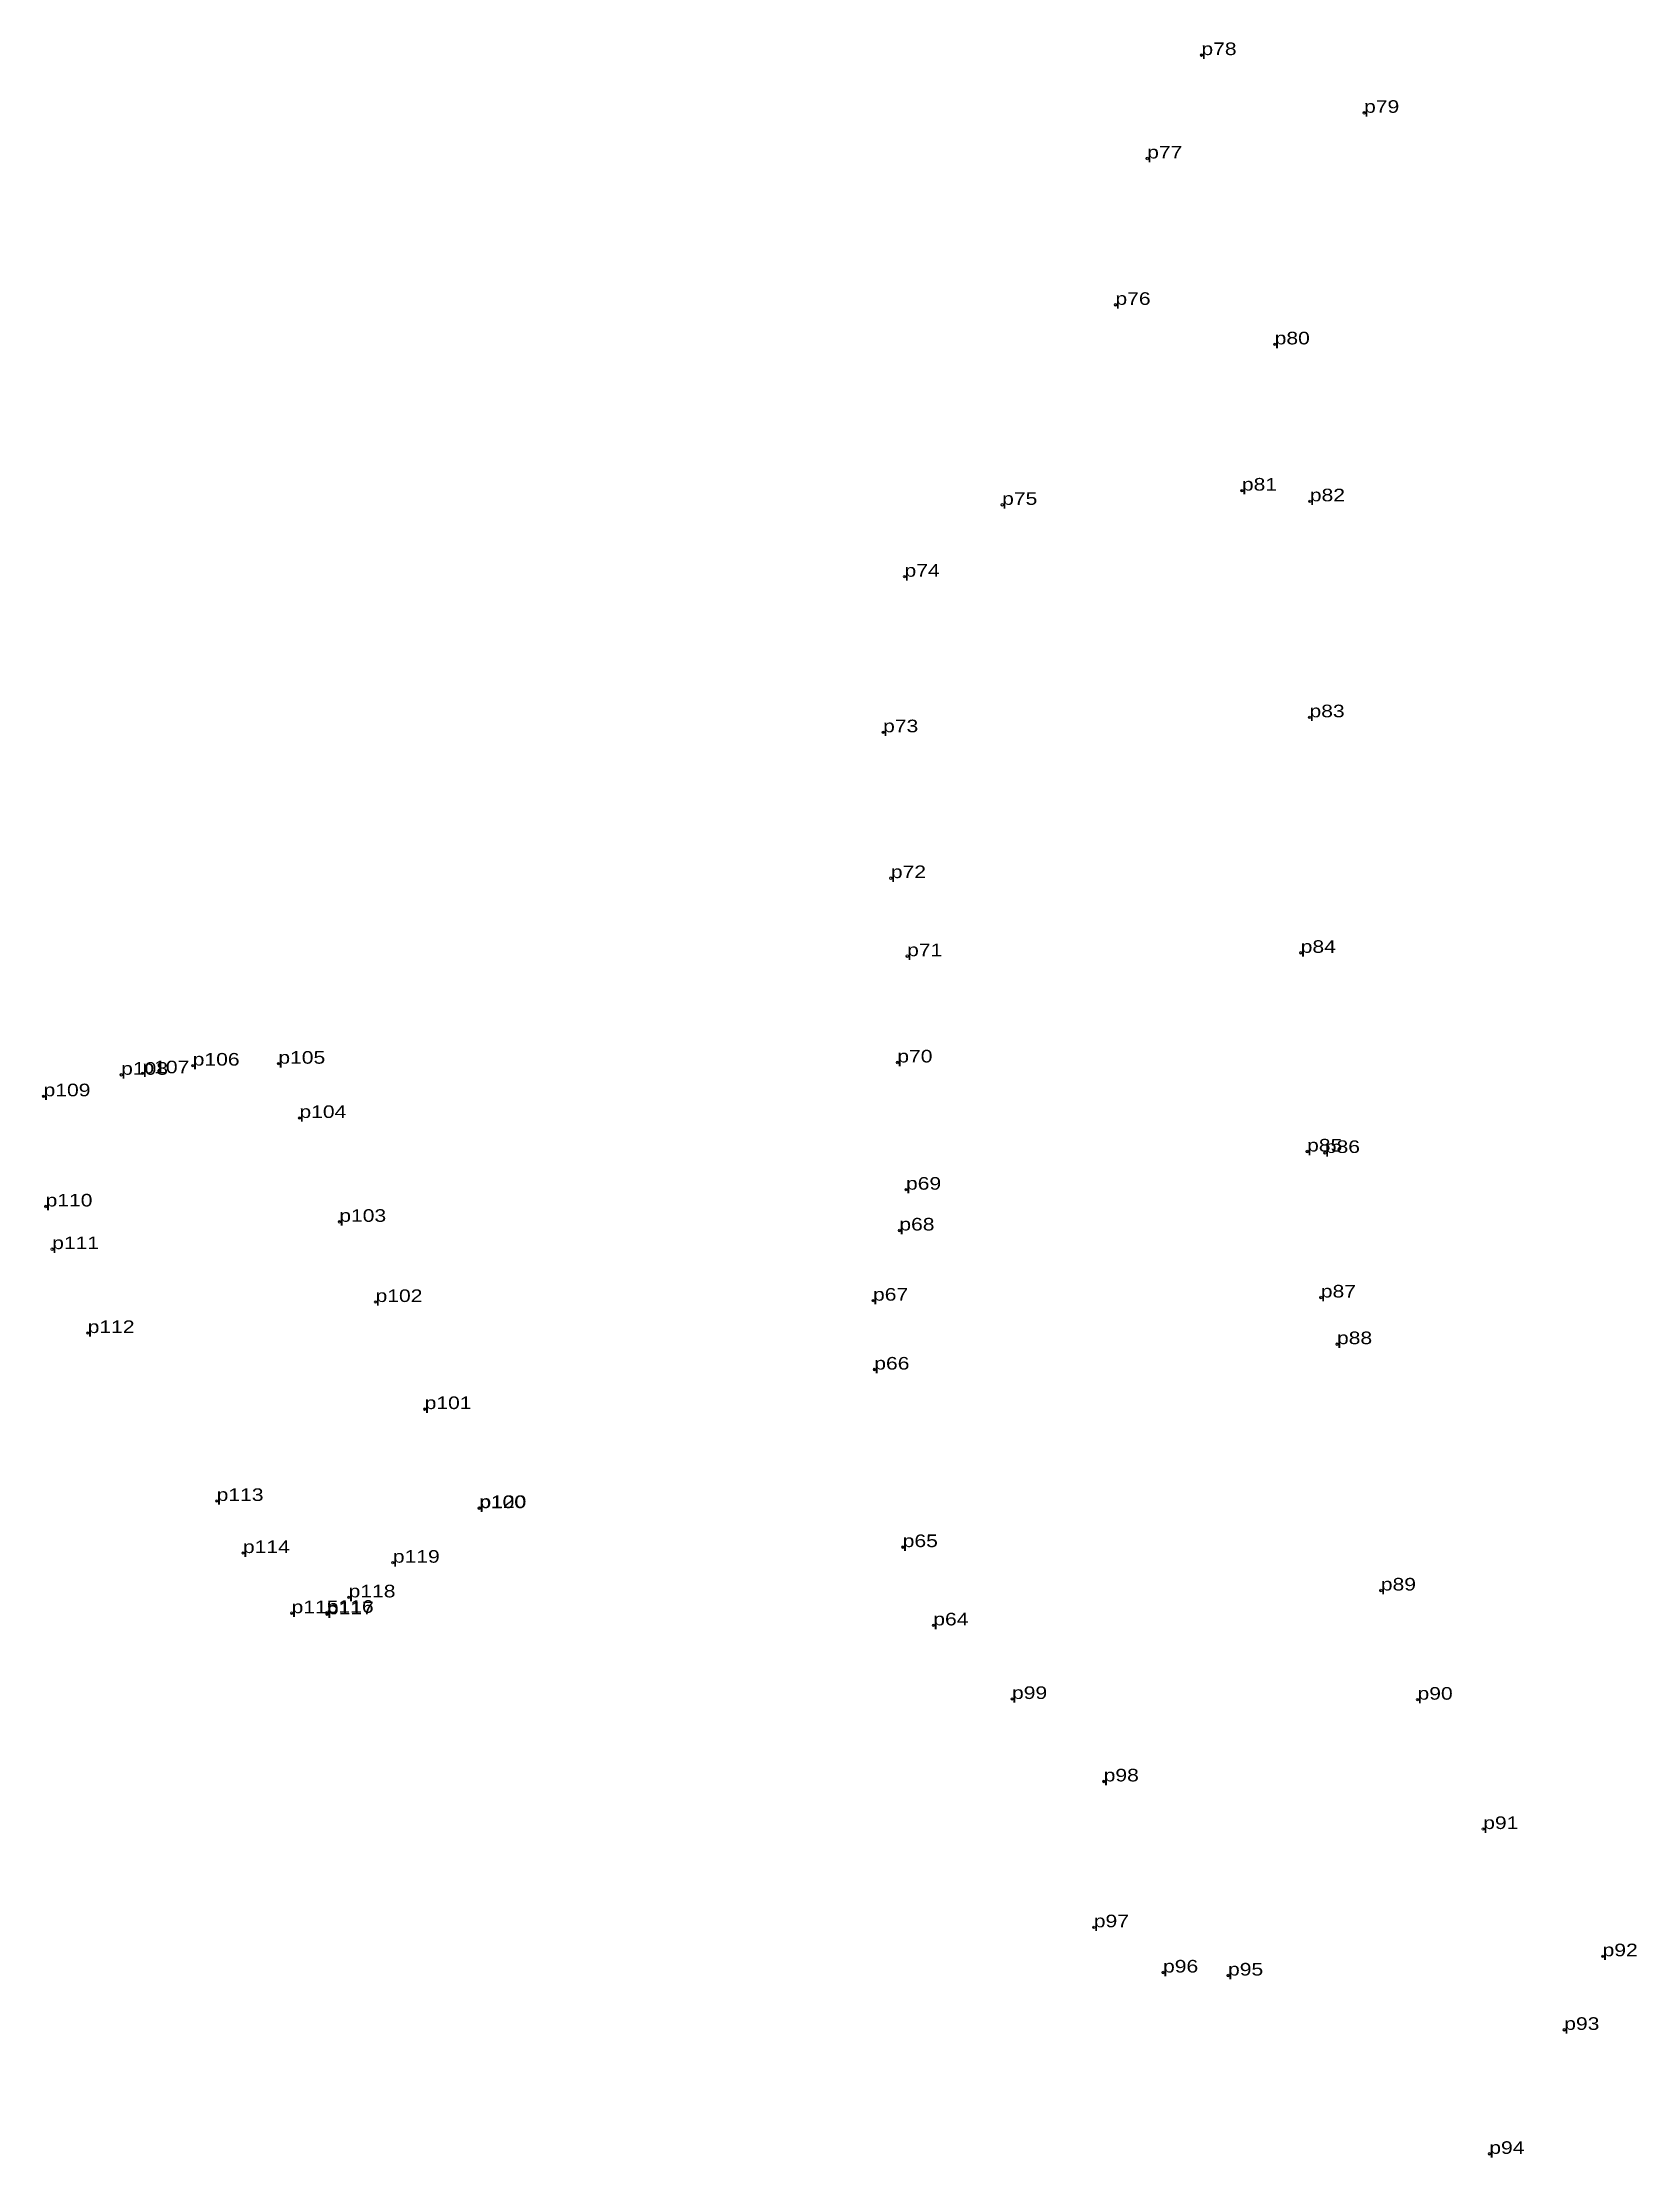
# Model space of a CAD drawing. Header units: metres. Extents: x 532174 to 552144, y 1836538 to 1851588.
# Drawn here: x 536675.5 to 536903.2, y 1851285.7 to 1851587.8 of the extents above.
import ezdxf

# ---------------------------------------------------------------- set-up
doc = ezdxf.new("R2010")
doc.units = ezdxf.units.M
doc.header["$LTSCALE"] = 0.72
doc.header["$PDMODE"] = 32
doc.header["$PDSIZE"] = 0.36
doc.layers.add('12', color=7, linetype='Continuous')
doc.layers.add('7', color=7, linetype='Continuous', lineweight=13)

msp = doc.modelspace()

# ---------------------------------------------------------------- linework, layer by layer
at = {"layer": '7'}
for p in [(536841.01, 1851585.97), (536864.24, 1851577.73), (536833.26, 1851571.21), (536828.73, 1851550.3), (536851.47, 1851544.66), (536846.79, 1851523.78), (536856.49, 1851522.25), (536812.55, 1851521.74), (536798.61, 1851511.48), (536795.55, 1851489.27), (536856.44, 1851491.41), (536796.66, 1851468.44), (536798.98, 1851457.29), (536855.19, 1851457.77), (536696.96, 1851441.67), (536709.19, 1851441.94), (536797.58, 1851442.12), (536686.74, 1851440.36), (536689.78, 1851440.57), (536675.66, 1851437.29), (536712.2, 1851434.19), (536856.1, 1851429.4), (536858.63, 1851429.19), (536798.82, 1851423.95), (536675.95, 1851421.55), (536717.89, 1851419.36), (536797.87, 1851418.12), (536676.89, 1851415.46), (536723.07, 1851407.91), (536794.11, 1851408.1), (536858.06, 1851408.55), (536681.96, 1851403.48), (536860.37, 1851401.89), (536794.29, 1851398.26), (536730.08, 1851392.62), (536700.38, 1851379.5), (536737.86, 1851378.47), (536737.91, 1851378.5), (536704.13, 1851372.06), (536798.35, 1851372.91), (536725.54, 1851370.68), (536719.22, 1851365.73), (536866.63, 1851366.71), (536711.08, 1851363.47), (536716.1, 1851363.53), (536716.13, 1851363.31), (536802.72, 1851361.73), (536813.96, 1851351.22), (536871.87, 1851351.12), (536827.05, 1851339.45), (536881.25, 1851332.65), (536825.64, 1851318.62), (536898.3, 1851314.48), (536835.53, 1851312.16), (536844.81, 1851311.73), (536892.82, 1851303.97), (536882.12, 1851286.26)]:
    msp.add_point(p, dxfattribs=at)

# ---------------------------------------------------------------- texts
at = {"layer": '12', "width": 1.25}
for s, p in [('p78', (536841.01, 1851585.97)), ('p79', (536864.24, 1851577.73)), ('p77', (536833.26, 1851571.21)), ('p76', (536828.73, 1851550.3)), ('p80', (536851.47, 1851544.66)), ('p81', (536846.79, 1851523.78)), ('p75', (536812.55, 1851521.74)), ('p82', (536856.49, 1851522.25)), ('p74', (536798.61, 1851511.48)), ('p83', (536856.44, 1851491.41)), ('p73', (536795.55, 1851489.27)), ('p72', (536796.66, 1851468.44)), ('p71', (536798.98, 1851457.29)), ('p84', (536855.19, 1851457.77)), ('p70', (536797.58, 1851442.12)), ('p108', (536686.74, 1851440.36)), ('p107', (536689.78, 1851440.57)), ('p106', (536696.96, 1851441.67)), ('p105', (536709.19, 1851441.94)), ('p109', (536675.66, 1851437.29)), ('p104', (536712.2, 1851434.19)), ('p85', (536856.1, 1851429.4)), ('p86', (536858.63, 1851429.19)), ('p69', (536798.82, 1851423.95)), ('p110', (536675.95, 1851421.55)), ('p103', (536717.89, 1851419.36)), ('p68', (536797.87, 1851418.12)), ('p111', (536676.89, 1851415.46)), ('p102', (536723.07, 1851407.91)), ('p67', (536794.11, 1851408.1)), ('p87', (536858.06, 1851408.55)), ('p112', (536681.96, 1851403.48)), ('p88', (536860.37, 1851401.89)), ('p66', (536794.29, 1851398.26)), ('p101', (536730.08, 1851392.62)), ('p113', (536700.38, 1851379.5)), ('p100', (536737.86, 1851378.47)), ('p120', (536737.91, 1851378.5)), ('p65', (536798.35, 1851372.91)), ('p114', (536704.13, 1851372.06)), ('p119', (536725.54, 1851370.68)), ('p89', (536866.63, 1851366.71)), ('p116', (536716.1, 1851363.53)), ('p118', (536719.22, 1851365.73)), ('p115', (536711.08, 1851363.47)), ('p117', (536716.13, 1851363.31)), ('p64', (536802.72, 1851361.73)), ('p99', (536813.96, 1851351.22)), ('p90', (536871.87, 1851351.12)), ('p98', (536827.05, 1851339.45)), ('p91', (536881.25, 1851332.65)), ('p97', (536825.64, 1851318.62)), ('p96', (536835.53, 1851312.16)), ('p92', (536898.3, 1851314.48)), ('p95', (536844.81, 1851311.73)), ('p93', (536892.82, 1851303.97)), ('p94', (536882.12, 1851286.26))]:
    msp.add_text(s, height=1.8, dxfattribs=at).set_placement(p)

doc.saveas('drawing.dxf')
